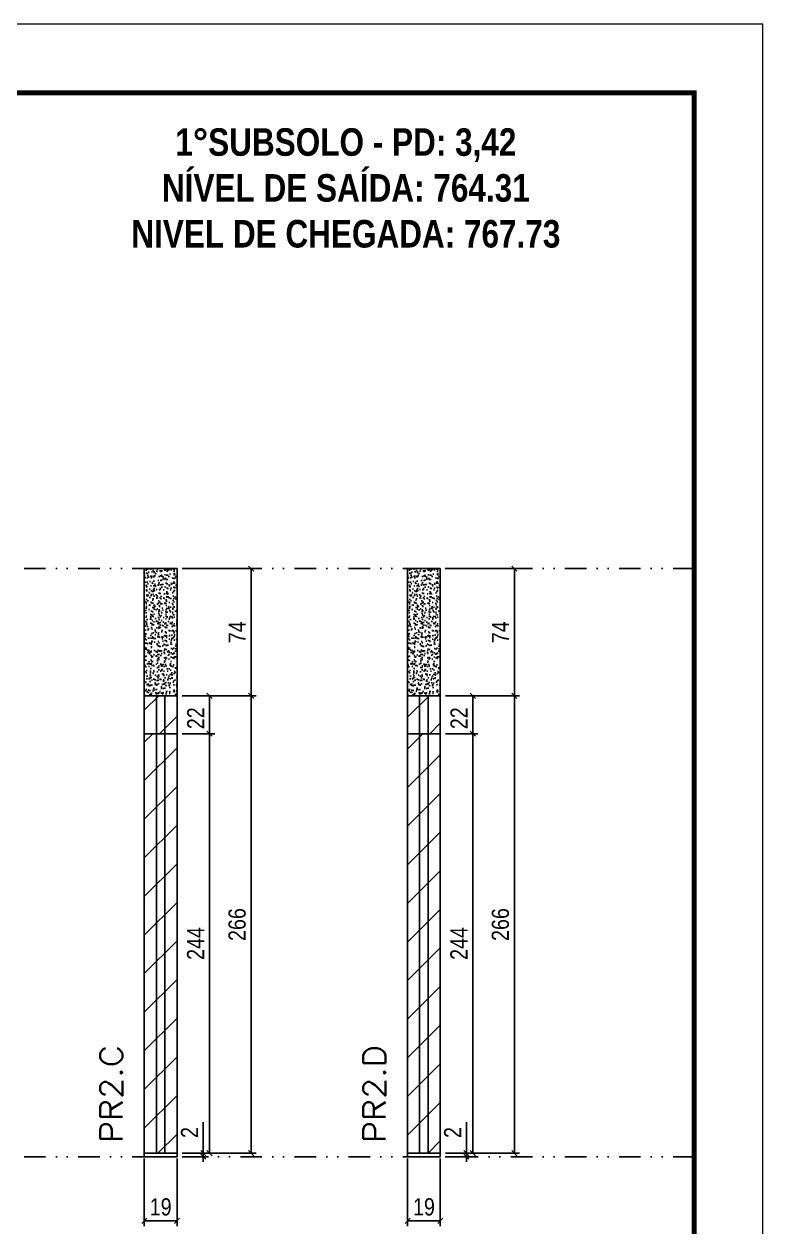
# Model space of a CAD drawing. Extents: x 2102 to 8383, y -13264 to 2718.
# Drawn here: x 6328 to 6757, y -7171 to -6471 of the extents above; entities that cross this region are included whole.
import ezdxf

# ---------------------------------------------------------------- set-up
doc = ezdxf.new("R2010")
doc.units = 0
doc.linetypes.add('DASHED', pattern=[0.75, 0.5, -0.25])
doc.linetypes.add('DIVIDE2', pattern=[0.625, 0.25, -0.125, 0, -0.125, 0, -0.125])
for name, color, linetype in [('COTA', 241, 'Continuous'), ('NOMENCLATURA', 7, 'Continuous'), ('Nível', 160, 'Continuous'), ('Painéis', 200, 'Continuous'), ('SARR_2.2x7', 40, 'Continuous')]:
    doc.layers.add(name, color=color, linetype=linetype)
for name, color, linetype, lineweight in [('Folhas', 255, 'Continuous', 9), ('Hachura', 251, 'Continuous', 9), ('SARRAFO DE PRESSAO', 251, 'DASHED', 9), ('Texto Seção', 7, 'Continuous', 15)]:
    doc.layers.add(name, color=color, linetype=linetype, lineweight=lineweight)
doc.styles.add('COTA TECNICA', font='techl___.ttf', dxfattribs={"height": 10})
doc.styles.add('COTA TECNICA-50', font='techl___.ttf', dxfattribs={"height": 10})
doc.styles.add('REGUA-120', font='ROMANS.shx', dxfattribs={"height": 15})
doc.styles.add('ROMANC', font='techb___.ttf', dxfattribs={"height": 2.5})
doc.dimstyles.new('COTA PAINEL-50', dxfattribs={"dimtxt": 10, "dimasz": 3, "dimexe": 3, "dimexo": 3, "dimgap": 3, "dimtad": 1, "dimdec": 1, "dimzin": 12, "dimdsep": 46, "dimtxsty": 'COTA TECNICA-50', "dimblk1": 'OBLIQUE', "dimblk2": 'OBLIQUE', "dimsah": 1, "dimcen": 0.9, "dimclrd": 4, "dimclre": 4, "dimclrt": 240, "dimadec": 1, "dimazin": 3, "dimtfac": 1, "dimtdec": 1, "dimtmove": 0, "dimatfit": 3, "dimfxl": 1, "dimtolj": 1, "dimtzin": 12, "dimarcsym": 0})
doc.dimstyles.new('PAINEL', dxfattribs={"dimtxt": 10, "dimasz": 3, "dimexe": 3, "dimexo": 3, "dimgap": 3, "dimtad": 1, "dimdec": 1, "dimzin": 12, "dimdsep": 46, "dimtxsty": 'COTA TECNICA', "dimblk1": 'OBLIQUE', "dimblk2": 'OBLIQUE', "dimsah": 1, "dimcen": 0.9, "dimclrd": 4, "dimclre": 4, "dimclrt": 240, "dimadec": 1, "dimazin": 3, "dimtfac": 1, "dimtdec": 1, "dimtmove": 0, "dimatfit": 3, "dimfxl": 1, "dimtolj": 1, "dimtzin": 12, "dimarcsym": 0})
pattern_1 = [(45, (-128503.716, -32526.603), (-11.2253202, 11.2253202), [])]
pattern_2 = [(45, (-128503.716, -32522.603), (-11.2253202, 11.2253202), [])]

# ---------------------------------------------------------------- blocks, each defined once
blk = doc.blocks.new('9999999999')
at = {"layer": 'Folhas'}
blk.add_lwpolyline([(98138.98, 34190.21), (99623.98, 34190.21), (99623.98, 35240.21), (98138.98, 35240.21)], close=True, dxfattribs=at)
at = {"layer": 'Folhas', "color": 30, "const_width": 3}
blk.add_lwpolyline([(98213.98, 34230.21), (99583.98, 34230.21), (99583.98, 35200.21), (98213.98, 35200.21)], close=True, dxfattribs=at)
blk = doc.blocks.new('_Oblique')
at = {"color": 0, "linetype": 'ByBlock', "lineweight": -2}
blk.add_line((-0.5, -0.5), (0.5, 0.5), dxfattribs=at)
blk = doc.blocks.new('*D303')
at = {"layer": 'COTA', "color": 4, "lineweight": -2, "transparency": 16777216}
for p, q in [((6397.58, -7130.72), (6397.58, -7170.06)), ((6416.58, -7130.72), (6416.58, -7170.06)), ((6397.58, -7167.06), (6416.58, -7167.06))]:
    blk.add_line(p, q, dxfattribs=at)
at = {"layer": 'Defpoints', "color": 0, "transparency": 16777216}
for p in [(6397.58, -7127.72), (6416.58, -7127.72), (6416.58, -7167.06)]:
    blk.add_point(p, dxfattribs=at)
at = {"layer": 'COTA', "color": 4, "lineweight": -2, "transparency": 16777216, "xscale": 3, "yscale": 3, "zscale": 3, "rotation": 180}
blk.add_blockref('_Oblique', (6397.58, -7167.06), dxfattribs=at)
at = {"layer": 'COTA', "color": 4, "lineweight": -2, "transparency": 16777216, "xscale": 3, "yscale": 3, "zscale": 3}
blk.add_blockref('_Oblique', (6416.58, -7167.06), dxfattribs=at)
at = {"layer": 'COTA', "color": 240, "transparency": 16777216, "insert": (6407.08, -7158.97), "char_height": 10, "attachment_point": 5, "style": 'COTA TECNICA'}
blk.add_mtext('\\A1;19', dxfattribs=at)
blk = doc.blocks.new('*D304')
at = {"layer": 'COTA', "color": 4, "lineweight": -2, "transparency": 16777216}
for p, q in [((6431.87, -7127.72), (6431.87, -7109.6)), ((6419.58, -7127.72), (6434.87, -7127.72)), ((6431.87, -7129.72), (6431.87, -7127.72)), ((6419.58, -7129.72), (6434.87, -7129.72)), ((6431.87, -7129.72), (6431.87, -7132.72))]:
    blk.add_line(p, q, dxfattribs=at)
at = {"layer": 'Defpoints', "color": 0, "transparency": 16777216}
for p in [(6416.58, -7127.72), (6431.87, -7127.72), (6416.58, -7129.72)]:
    blk.add_point(p, dxfattribs=at)
at = {"layer": 'COTA', "color": 4, "lineweight": -2, "transparency": 16777216, "xscale": 3, "yscale": 3, "zscale": 3}
for p, rotation in [((6431.87, -7127.72), 270), ((6431.87, -7129.72), 90)]:
    blk.add_blockref('_Oblique', p, dxfattribs=dict(at, rotation=rotation))
at = {"layer": 'COTA', "color": 240, "transparency": 16777216, "insert": (6423.87, -7115.66), "char_height": 10, "attachment_point": 5, "rotation": 90, "style": 'COTA TECNICA-50'}
blk.add_mtext('\\A1;2', dxfattribs=at)
blk = doc.blocks.new('*D1055')
at = {"layer": 'COTA', "color": 4, "linetype": 'ByBlock', "lineweight": -2, "transparency": 16777216}
for p, q in [((6419.58, -6787.72), (6462.66, -6787.72)), ((6459.66, -6787.72), (6459.66, -6861.72)), ((6419.58, -6861.72), (6462.66, -6861.72))]:
    blk.add_line(p, q, dxfattribs=at)
at = {"layer": 'Defpoints', "color": 0, "linetype": 'ByBlock', "transparency": 16777216}
for p in [(6416.58, -6787.72), (6416.58, -6861.72), (6459.66, -6861.72)]:
    blk.add_point(p, dxfattribs=at)
at = {"layer": 'COTA', "color": 4, "linetype": 'ByBlock', "lineweight": -2, "transparency": 16777216, "xscale": 3, "yscale": 3, "zscale": 3}
for p, rotation in [((6459.66, -6787.72), 90), ((6459.66, -6861.72), 270)]:
    blk.add_blockref('_Oblique', p, dxfattribs=dict(at, rotation=rotation))
at = {"layer": 'COTA', "color": 240, "linetype": 'ByBlock', "transparency": 16777216, "insert": (6451.59, -6824.72), "char_height": 10, "attachment_point": 5, "rotation": 90, "style": 'COTA TECNICA'}
blk.add_mtext('\\A1;74', dxfattribs=at)
blk = doc.blocks.new('*D1056')
at = {"layer": 'COTA', "color": 4, "linetype": 'ByBlock', "lineweight": -2, "transparency": 16777216}
for p, q in [((6419.58, -6861.72), (6462.66, -6861.72)), ((6459.66, -7127.72), (6459.66, -6861.72)), ((6419.58, -7127.72), (6462.66, -7127.72))]:
    blk.add_line(p, q, dxfattribs=at)
at = {"layer": 'Defpoints', "color": 0, "linetype": 'ByBlock', "transparency": 16777216}
for p in [(6416.58, -6861.72), (6459.66, -6861.72), (6416.58, -7127.72)]:
    blk.add_point(p, dxfattribs=at)
at = {"layer": 'COTA', "color": 4, "linetype": 'ByBlock', "lineweight": -2, "transparency": 16777216, "xscale": 3, "yscale": 3, "zscale": 3}
for p, rotation in [((6459.66, -6861.72), 90), ((6459.66, -7127.72), 270)]:
    blk.add_blockref('_Oblique', p, dxfattribs=dict(at, rotation=rotation))
at = {"layer": 'COTA', "color": 240, "linetype": 'ByBlock', "transparency": 16777216, "insert": (6451.56, -6994.72), "char_height": 10, "attachment_point": 5, "rotation": 90, "style": 'COTA TECNICA'}
blk.add_mtext('\\A1;266', dxfattribs=at)
blk = doc.blocks.new('*D1057')
at = {"layer": 'COTA', "color": 4, "linetype": 'ByBlock', "lineweight": -2, "transparency": 16777216}
for p, q in [((6419.58, -6883.72), (6438.49, -6883.72)), ((6435.49, -7127.72), (6435.49, -6883.72)), ((6419.58, -7127.72), (6438.49, -7127.72))]:
    blk.add_line(p, q, dxfattribs=at)
at = {"layer": 'Defpoints', "color": 0, "linetype": 'ByBlock', "transparency": 16777216}
for p in [(6416.58, -6883.72), (6435.49, -6883.72), (6416.58, -7127.72)]:
    blk.add_point(p, dxfattribs=at)
at = {"layer": 'COTA', "color": 4, "linetype": 'ByBlock', "lineweight": -2, "transparency": 16777216, "xscale": 3, "yscale": 3, "zscale": 3}
for p, rotation in [((6435.49, -6883.72), 90), ((6435.49, -7127.72), 270)]:
    blk.add_blockref('_Oblique', p, dxfattribs=dict(at, rotation=rotation))
at = {"layer": 'COTA', "color": 240, "linetype": 'ByBlock', "transparency": 16777216, "insert": (6427.41, -7005.72), "char_height": 10, "attachment_point": 5, "rotation": 90, "style": 'COTA TECNICA'}
blk.add_mtext('\\A1;244', dxfattribs=at)
blk = doc.blocks.new('*D1058')
at = {"layer": 'COTA', "color": 4, "linetype": 'ByBlock', "lineweight": -2, "transparency": 16777216}
for p, q in [((6419.58, -6861.72), (6438.49, -6861.72)), ((6435.49, -6883.72), (6435.49, -6861.72)), ((6419.58, -6883.72), (6438.49, -6883.72))]:
    blk.add_line(p, q, dxfattribs=at)
at = {"layer": 'Defpoints', "color": 0, "linetype": 'ByBlock', "transparency": 16777216}
for p in [(6416.58, -6861.72), (6435.49, -6861.72), (6416.58, -6883.72)]:
    blk.add_point(p, dxfattribs=at)
at = {"layer": 'COTA', "color": 4, "linetype": 'ByBlock', "lineweight": -2, "transparency": 16777216, "xscale": 3, "yscale": 3, "zscale": 3}
for p, rotation in [((6435.49, -6861.72), 90), ((6435.49, -6883.72), 270)]:
    blk.add_blockref('_Oblique', p, dxfattribs=dict(at, rotation=rotation))
at = {"layer": 'COTA', "color": 240, "linetype": 'ByBlock', "transparency": 16777216, "insert": (6427.49, -6874.72), "char_height": 10, "attachment_point": 5, "rotation": 90, "style": 'COTA TECNICA'}
blk.add_mtext('\\A1;22', dxfattribs=at)
blk = doc.blocks.new('*D305')
at = {"layer": 'COTA', "color": 4, "lineweight": -2, "transparency": 16777216}
for p, q in [((6550.68, -7130.72), (6550.68, -7170.06)), ((6569.68, -7130.72), (6569.68, -7170.06)), ((6550.68, -7167.06), (6569.68, -7167.06))]:
    blk.add_line(p, q, dxfattribs=at)
at = {"layer": 'Defpoints', "color": 0, "transparency": 16777216}
for p in [(6550.68, -7127.72), (6569.68, -7127.72), (6569.68, -7167.06)]:
    blk.add_point(p, dxfattribs=at)
at = {"layer": 'COTA', "color": 4, "lineweight": -2, "transparency": 16777216, "xscale": 3, "yscale": 3, "zscale": 3, "rotation": 180}
blk.add_blockref('_Oblique', (6550.68, -7167.06), dxfattribs=at)
at = {"layer": 'COTA', "color": 4, "lineweight": -2, "transparency": 16777216, "xscale": 3, "yscale": 3, "zscale": 3}
blk.add_blockref('_Oblique', (6569.68, -7167.06), dxfattribs=at)
at = {"layer": 'COTA', "color": 240, "transparency": 16777216, "insert": (6560.18, -7158.97), "char_height": 10, "attachment_point": 5, "style": 'COTA TECNICA'}
blk.add_mtext('\\A1;19', dxfattribs=at)
blk = doc.blocks.new('*D306')
at = {"layer": 'COTA', "color": 4, "lineweight": -2, "transparency": 16777216}
for p, q in [((6584.86, -7127.72), (6584.86, -7109.6)), ((6572.68, -7127.72), (6587.86, -7127.72)), ((6584.86, -7129.72), (6584.86, -7127.72)), ((6572.68, -7129.72), (6587.86, -7129.72)), ((6584.86, -7129.72), (6584.86, -7132.72))]:
    blk.add_line(p, q, dxfattribs=at)
at = {"layer": 'Defpoints', "color": 0, "transparency": 16777216}
for p in [(6569.68, -7127.72), (6584.86, -7127.72), (6569.68, -7129.72)]:
    blk.add_point(p, dxfattribs=at)
at = {"layer": 'COTA', "color": 4, "lineweight": -2, "transparency": 16777216, "xscale": 3, "yscale": 3, "zscale": 3}
for p, rotation in [((6584.86, -7127.72), 270), ((6584.86, -7129.72), 90)]:
    blk.add_blockref('_Oblique', p, dxfattribs=dict(at, rotation=rotation))
at = {"layer": 'COTA', "color": 240, "transparency": 16777216, "insert": (6576.86, -7115.66), "char_height": 10, "attachment_point": 5, "rotation": 90, "style": 'COTA TECNICA-50'}
blk.add_mtext('\\A1;2', dxfattribs=at)
blk = doc.blocks.new('*D1059')
at = {"layer": 'COTA', "color": 4, "linetype": 'ByBlock', "lineweight": -2, "transparency": 16777216}
for p, q in [((6572.68, -6787.72), (6615.76, -6787.72)), ((6612.76, -6787.72), (6612.76, -6861.72)), ((6572.68, -6861.72), (6615.76, -6861.72))]:
    blk.add_line(p, q, dxfattribs=at)
at = {"layer": 'Defpoints', "color": 0, "linetype": 'ByBlock', "transparency": 16777216}
for p in [(6569.68, -6787.72), (6569.68, -6861.72), (6612.76, -6861.72)]:
    blk.add_point(p, dxfattribs=at)
at = {"layer": 'COTA', "color": 4, "linetype": 'ByBlock', "lineweight": -2, "transparency": 16777216, "xscale": 3, "yscale": 3, "zscale": 3}
for p, rotation in [((6612.76, -6787.72), 90), ((6612.76, -6861.72), 270)]:
    blk.add_blockref('_Oblique', p, dxfattribs=dict(at, rotation=rotation))
at = {"layer": 'COTA', "color": 240, "linetype": 'ByBlock', "transparency": 16777216, "insert": (6604.69, -6824.72), "char_height": 10, "attachment_point": 5, "rotation": 90, "style": 'COTA TECNICA'}
blk.add_mtext('\\A1;74', dxfattribs=at)
blk = doc.blocks.new('*D1060')
at = {"layer": 'COTA', "color": 4, "linetype": 'ByBlock', "lineweight": -2, "transparency": 16777216}
for p, q in [((6572.68, -6861.72), (6615.76, -6861.72)), ((6612.76, -7127.72), (6612.76, -6861.72)), ((6572.68, -7127.72), (6615.76, -7127.72))]:
    blk.add_line(p, q, dxfattribs=at)
at = {"layer": 'Defpoints', "color": 0, "linetype": 'ByBlock', "transparency": 16777216}
for p in [(6569.68, -6861.72), (6612.76, -6861.72), (6569.68, -7127.72)]:
    blk.add_point(p, dxfattribs=at)
at = {"layer": 'COTA', "color": 4, "linetype": 'ByBlock', "lineweight": -2, "transparency": 16777216, "xscale": 3, "yscale": 3, "zscale": 3}
for p, rotation in [((6612.76, -6861.72), 90), ((6612.76, -7127.72), 270)]:
    blk.add_blockref('_Oblique', p, dxfattribs=dict(at, rotation=rotation))
at = {"layer": 'COTA', "color": 240, "linetype": 'ByBlock', "transparency": 16777216, "insert": (6604.66, -6994.72), "char_height": 10, "attachment_point": 5, "rotation": 90, "style": 'COTA TECNICA'}
blk.add_mtext('\\A1;266', dxfattribs=at)
blk = doc.blocks.new('*D1061')
at = {"layer": 'COTA', "color": 4, "linetype": 'ByBlock', "lineweight": -2, "transparency": 16777216}
for p, q in [((6572.68, -6883.72), (6591.59, -6883.72)), ((6588.59, -7127.72), (6588.59, -6883.72)), ((6572.68, -7127.72), (6591.59, -7127.72))]:
    blk.add_line(p, q, dxfattribs=at)
at = {"layer": 'Defpoints', "color": 0, "linetype": 'ByBlock', "transparency": 16777216}
for p in [(6569.68, -6883.72), (6588.59, -6883.72), (6569.68, -7127.72)]:
    blk.add_point(p, dxfattribs=at)
at = {"layer": 'COTA', "color": 4, "linetype": 'ByBlock', "lineweight": -2, "transparency": 16777216, "xscale": 3, "yscale": 3, "zscale": 3}
for p, rotation in [((6588.59, -6883.72), 90), ((6588.59, -7127.72), 270)]:
    blk.add_blockref('_Oblique', p, dxfattribs=dict(at, rotation=rotation))
at = {"layer": 'COTA', "color": 240, "linetype": 'ByBlock', "transparency": 16777216, "insert": (6580.52, -7005.72), "char_height": 10, "attachment_point": 5, "rotation": 90, "style": 'COTA TECNICA'}
blk.add_mtext('\\A1;244', dxfattribs=at)
blk = doc.blocks.new('*D1062')
at = {"layer": 'COTA', "color": 4, "linetype": 'ByBlock', "lineweight": -2, "transparency": 16777216}
for p, q in [((6572.68, -6861.72), (6591.59, -6861.72)), ((6588.59, -6883.72), (6588.59, -6861.72)), ((6572.68, -6883.72), (6591.59, -6883.72))]:
    blk.add_line(p, q, dxfattribs=at)
at = {"layer": 'Defpoints', "color": 0, "linetype": 'ByBlock', "transparency": 16777216}
for p in [(6569.68, -6861.72), (6588.59, -6861.72), (6569.68, -6883.72)]:
    blk.add_point(p, dxfattribs=at)
at = {"layer": 'COTA', "color": 4, "linetype": 'ByBlock', "lineweight": -2, "transparency": 16777216, "xscale": 3, "yscale": 3, "zscale": 3}
for p, rotation in [((6588.59, -6861.72), 90), ((6588.59, -6883.72), 270)]:
    blk.add_blockref('_Oblique', p, dxfattribs=dict(at, rotation=rotation))
at = {"layer": 'COTA', "color": 240, "linetype": 'ByBlock', "transparency": 16777216, "insert": (6580.59, -6874.72), "char_height": 10, "attachment_point": 5, "rotation": 90, "style": 'COTA TECNICA'}
blk.add_mtext('\\A1;22', dxfattribs=at)

msp = doc.modelspace()

# ---------------------------------------------------------------- hatches: boundary and pattern name
at = {"layer": 'COTA', "linetype": 'ByBlock'}
h = msp.add_hatch(dxfattribs=at)
h.set_pattern_fill('AR-CONC', color=256, scale=0.03)
h.set_pattern_definition([(50, (-125494.074, -40597.6283), (5.46554007, -0.47817257), [0.5715, -6.2865]), (355, (-125494.074, -40597.6283), (-1.05730264, 5.73170536), [0.4572, -5.02921753]), (100.4514447, (-125493.6185, -40597.668), (4.40823741, 5.25353256), [0.48570026, -5.34270734]), (46.1842, (-125494.074, -40596.1043), (8.13237123, -1.26126984), [0.85725, -9.42975]), (96.6355576, (-125493.396, -40596.2094), (7.122124, 7.42278374), [0.7285507, -8.01406824]), (351.184151, (-125494.074, -40596.104), (7.122124, 7.42278374), [0.685799, -7.54379196]), (21, (-125493.312, -40596.4853), (4.54843174, -3.06795595), [0.5715, -6.2865]), (326, (-125493.312, -40596.4853), (1.85406085, 5.52563898), [0.4572, -5.0292]), (71.451445, (-125492.933, -40596.741), (6.40249258, 2.45768307), [0.48570026, -5.34269813]), (37.5, (-125494.074, -40597.6283), (0.092658098, 2.536651166), [0, -4.96824, 0, -5.1054, 0, -5.04825]), (7.5, (-125494.074, -40597.6283), (2.004589875, 3.005417245), [0, -2.91084, 0, -4.85394, 0, -1.92405]), (327.5, (-125495.7732, -40597.6283), (4.067717855, -0.17186232), [0, -1.905, 0, -5.9436, 0, -7.8867]), (317.5, (-125496.5352, -40597.6283), (4.44387544, 0.76279473), [0, -2.4765, 0, -3.94716, 0, -5.6007])])
h.paths.add_polyline_path([(6416.58, -6787.72), (6397.58, -6787.72), (6397.58, -6861.72), (6416.58, -6861.72)])
h = msp.add_hatch(dxfattribs=at)
h.set_pattern_fill('AR-CONC', color=256, scale=0.03)
h.set_pattern_definition([(50, (-125340.9713, -40597.6283), (5.46554007, -0.47817257), [0.5715, -6.2865]), (355, (-125340.971, -40597.6283), (-1.05730264, 5.73170536), [0.4572, -5.02921753]), (100.4514447, (-125340.516, -40597.668), (4.40823741, 5.25353256), [0.48570026, -5.34270734]), (46.1842, (-125340.971, -40596.1043), (8.13237123, -1.26126984), [0.85725, -9.42975]), (96.6355576, (-125340.2936, -40596.2094), (7.122124, 7.42278374), [0.7285507, -8.01406824]), (351.184151, (-125340.971, -40596.104), (7.122124, 7.42278374), [0.685799, -7.54379196]), (21, (-125340.2093, -40596.4853), (4.54843174, -3.06795595), [0.5715, -6.2865]), (326, (-125340.209, -40596.4853), (1.85406085, 5.52563898), [0.4572, -5.0292]), (71.451445, (-125339.83, -40596.741), (6.40249258, 2.45768307), [0.48570026, -5.34269813]), (37.5, (-125340.9713, -40597.6283), (0.092658098, 2.536651166), [0, -4.96824, 0, -5.1054, 0, -5.04825]), (7.5, (-125340.9713, -40597.6283), (2.004589875, 3.005417245), [0, -2.91084, 0, -4.85394, 0, -1.92405]), (327.5, (-125342.6705, -40597.6283), (4.067717855, -0.17186232), [0, -1.905, 0, -5.9436, 0, -7.8867]), (317.5, (-125343.4325, -40597.6283), (4.44387544, 0.76279473), [0, -2.4765, 0, -3.94716, 0, -5.6007])])
h.paths.add_polyline_path([(6569.68, -6787.72), (6550.68, -6787.72), (6550.68, -6861.72), (6569.68, -6861.72)])
at = {"layer": 'Hachura', "linetype": 'ByBlock'}
h = msp.add_hatch(dxfattribs=at)
h.set_pattern_fill('ANSI31', color=256, scale=5)
h.set_pattern_definition(pattern_1)
h.paths.add_polyline_path([(6416.58, -6883.72), (6416.58, -6861.72), (6397.58, -6861.72), (6397.58, -6883.72)])
h = msp.add_hatch(dxfattribs=at)
h.set_pattern_fill('ANSI31', color=256, scale=5)
h.set_pattern_definition(pattern_1)
h.paths.add_polyline_path([(6550.68, -6883.72), (6569.68, -6883.72), (6569.68, -6861.72), (6550.68, -6861.72)])
h = msp.add_hatch(dxfattribs=at)
h.set_pattern_fill('ANSI31', color=256, scale=5)
h.set_pattern_definition(pattern_2)
h.paths.add_polyline_path([(6397.58, -7127.72), (6416.58, -7127.72), (6416.58, -6883.72), (6397.58, -6883.72)])
h = msp.add_hatch(dxfattribs=at)
h.set_pattern_fill('ANSI31', color=256, scale=5)
h.set_pattern_definition(pattern_2)
h.paths.add_polyline_path([(6569.68, -6883.72), (6550.68, -6883.72), (6550.68, -7127.72), (6569.68, -7127.72)])

# ---------------------------------------------------------------- linework, layer by layer
at = {"layer": 'COTA', "linetype": 'ByBlock'}
for points in [[(6397.58, -6861.72), (6416.58, -6861.72), (6416.58, -6787.72), (6397.58, -6787.72)], [(6550.68, -6861.72), (6569.68, -6861.72), (6569.68, -6787.72), (6550.68, -6787.72)]]:
    msp.add_lwpolyline(points, close=True, dxfattribs=at)
at = {"layer": 'Nível', "color": 4, "linetype": 'DIVIDE2', "ltscale": 50}
for p, q in [((5761.58, -6787.72), (6717.28, -6787.72)), ((5761.58, -7129.72), (6717.28, -7129.72))]:
    msp.add_line(p, q, dxfattribs=at)
at = {"layer": 'Painéis'}
for p, q in [((6416.58, -6861.72), (6397.58, -6861.72)), ((6397.58, -6861.72), (6397.58, -7127.72)), ((6416.58, -7127.72), (6416.58, -6861.72)), ((6569.68, -6861.72), (6550.68, -6861.72)), ((6550.68, -6861.72), (6550.68, -7127.72)), ((6569.68, -7127.72), (6569.68, -6861.72)), ((6397.58, -6883.72), (6416.58, -6883.72)), ((6550.68, -6883.72), (6569.68, -6883.72)), ((6397.58, -7127.72), (6416.58, -7127.72)), ((6550.68, -7127.72), (6569.68, -7127.72))]:
    msp.add_line(p, q, dxfattribs=at)
for points in [[(6397.58, -7127.72), (6416.58, -7127.72), (6416.58, -7129.72), (6397.58, -7129.72)], [(6550.68, -7127.72), (6569.68, -7127.72), (6569.68, -7129.72), (6550.68, -7129.72)]]:
    msp.add_lwpolyline(points, close=True, dxfattribs=at)
at = {"layer": 'SARR_2.2x7'}
for p, q in [((6404.58, -6861.72), (6404.58, -7127.72)), ((6409.58, -7127.72), (6409.58, -6861.72)), ((6557.68, -6861.72), (6557.68, -7127.72)), ((6562.68, -7127.72), (6562.68, -6861.72))]:
    msp.add_line(p, q, dxfattribs=at)

# ---------------------------------------------------------------- block references
at = {"layer": 'SARRAFO DE PRESSAO', "color": 6, "linetype": 'ByBlock'}
msp.add_blockref('9999999999', (-92866.69, -41711.2), dxfattribs=at)

# ---------------------------------------------------------------- texts
at = {"layer": 'NOMENCLATURA', "color": 2, "insert": (6514.76, -6504.94), "char_height": 16, "attachment_point": 2, "style": 'ROMANC'}
msp.add_mtext_dynamic_manual_height_columns('\\P1°SUBSOLO - PD: 3,42\\PNÍVEL DE SAÍDA: 764.31\\PNIVEL DE CHEGADA: 767.73', width=300.2766, gutter_width=1, heights=[0], dxfattribs=at)
at = {"layer": 'Texto Seção', "style": 'REGUA-120', "width": 1.1}
for s, p in [('PR2.C', (6384.81, -7121.82)), ('PR2.D', (6537.91, -7121.82))]:
    msp.add_text(s, height=13, rotation=90, dxfattribs=at).set_placement(p)

# ---------------------------------------------------------------- dimensions: what is measured, and where the dimension line sits
at = {"layer": 'COTA', "linetype": 'ByBlock'}
for base, p1, p2, picture, middle in [((6459.66, -6861.72), (6416.58, -6787.72), (6416.58, -6861.72), '*D1055', (6451.59, -6824.72)), ((6612.76, -6861.72), (6569.68, -6787.72), (6569.68, -6861.72), '*D1059', (6604.69, -6824.72)), ((6459.66, -6861.72), (6416.58, -7127.72), (6416.58, -6861.72), '*D1056', (6451.56, -6994.72)), ((6612.76, -6861.72), (6569.68, -7127.72), (6569.68, -6861.72), '*D1060', (6604.66, -6994.72)), ((6435.49, -6883.72), (6416.58, -7127.72), (6416.58, -6883.72), '*D1057', (6427.41, -7005.72)), ((6588.59, -6883.72), (6569.68, -7127.72), (6569.68, -6883.72), '*D1061', (6580.52, -7005.72))]:
    dim = msp.add_linear_dim(base=base, p1=p1, p2=p2, angle=90, dimstyle='PAINEL', dxfattribs=at)
    dim.commit()
    dim.dimension.update_dxf_attribs({"geometry": picture, "text_midpoint": middle})
for base, p1, p2, picture, middle in [((6435.49, -6861.72), (6416.58, -6883.72), (6416.58, -6861.72), '*D1058', (6435.49, -6874.72)), ((6588.59, -6861.72), (6569.68, -6883.72), (6569.68, -6861.72), '*D1062', (6588.59, -6874.72))]:
    dim = msp.add_linear_dim(base=base, p1=p1, p2=p2, angle=90, dimstyle='PAINEL', override={"dimtmove": 1}, dxfattribs=at)
    dim.commit()
    dim.dimension.update_dxf_attribs({"geometry": picture, "text_midpoint": middle, "dimtype": 160})
at = {"layer": 'COTA'}
for base, p1, p2, picture, middle in [((6431.87, -7127.72), (6416.58, -7129.72), (6416.58, -7127.72), '*D304', (6431.87, -7115.66)), ((6584.86, -7127.72), (6569.68, -7129.72), (6569.68, -7127.72), '*D306', (6584.86, -7115.66))]:
    dim = msp.add_linear_dim(base=base, p1=p1, p2=p2, angle=90, dimstyle='COTA PAINEL-50', dxfattribs=at)
    dim.commit()
    dim.dimension.update_dxf_attribs({"geometry": picture, "text_midpoint": middle, "dimtype": 160})
for base, p1, p2, picture, middle in [((6416.58, -7167.06), (6397.58, -7127.72), (6416.58, -7127.72), '*D303', (6407.08, -7158.97)), ((6569.68, -7167.06), (6550.68, -7127.72), (6569.68, -7127.72), '*D305', (6560.18, -7158.97))]:
    dim = msp.add_linear_dim(base=base, p1=p1, p2=p2, dimstyle='PAINEL', override={"dimarcsym": 2}, dxfattribs=at)
    dim.commit()
    dim.dimension.update_dxf_attribs({"geometry": picture, "text_midpoint": middle})

doc.saveas('drawing.dxf')
